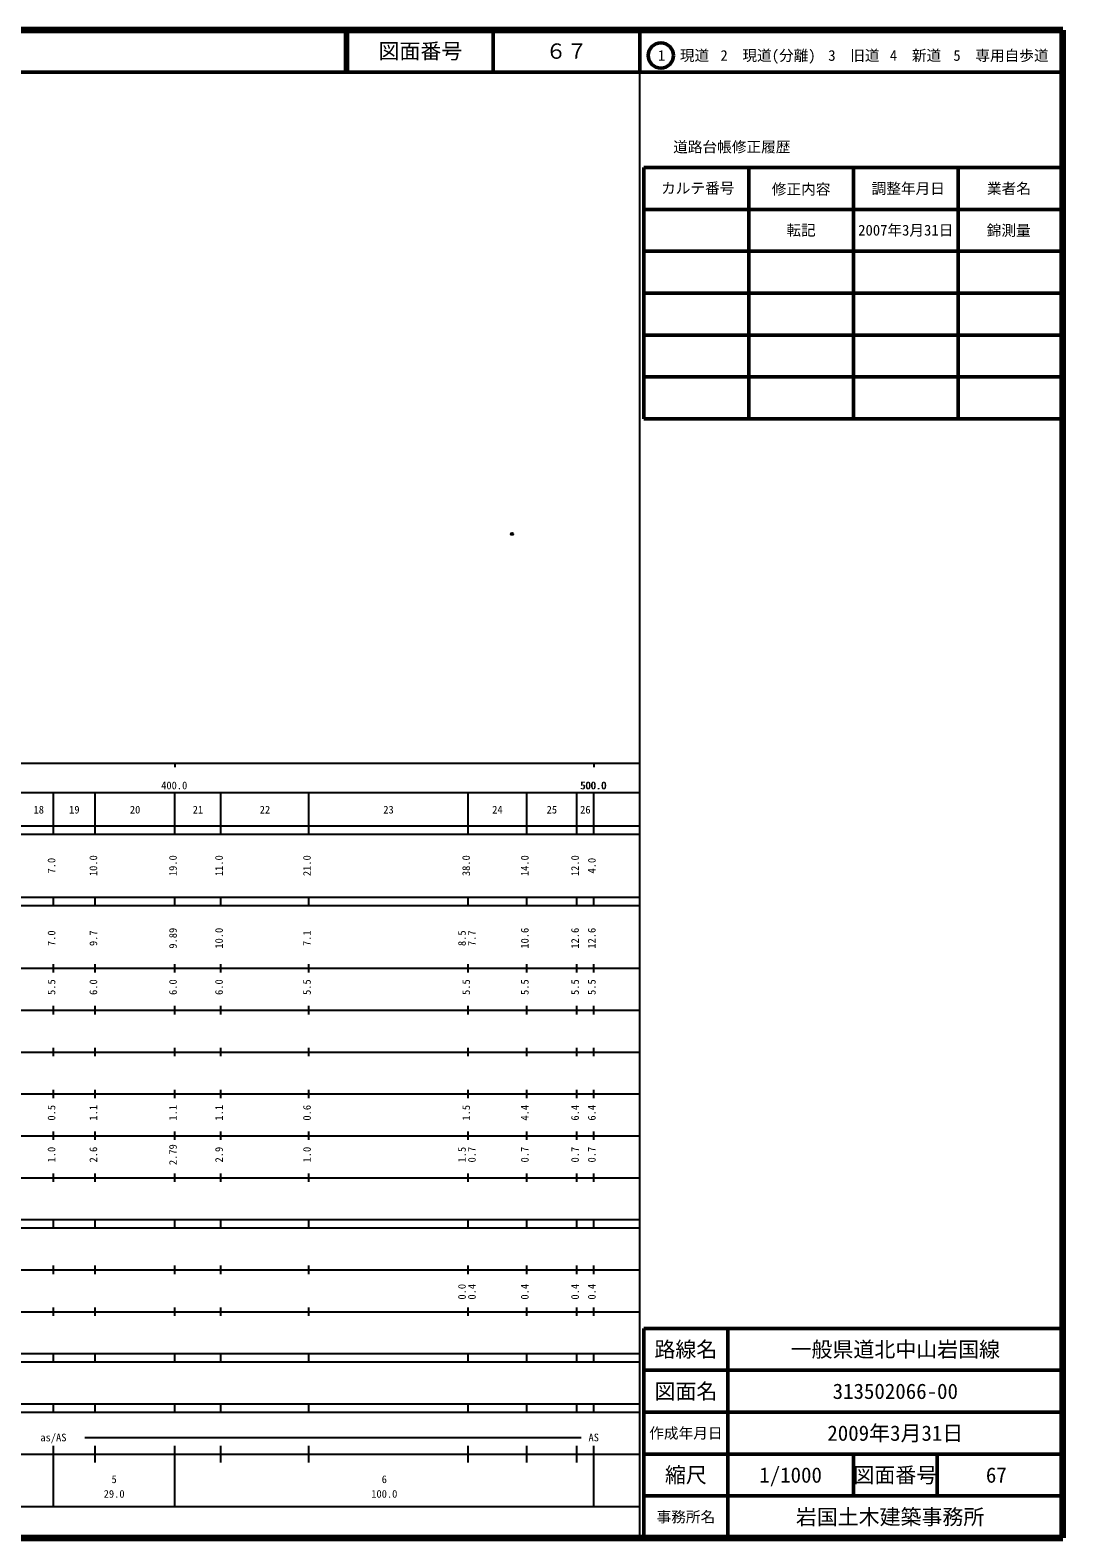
# Model space of a CAD drawing. Units: millimetres on the paper. Extents: x 40 to 680, y 20 to 380.
# Drawn here: x 433.4 to 680, y 20 to 380 of the extents above; entities that cross this region are included whole.
import ezdxf
from ezdxf.enums import TextEntityAlignment as Align

# ---------------------------------------------------------------- set-up
doc = ezdxf.new("R2010")
doc.units = ezdxf.units.MM
doc.header["$PDMODE"] = 32
doc.header["$PDSIZE"] = 0.5
doc.layers.add('M-OTRS', color=6, linetype='Continuous')
doc.layers.add('M-TTL-TXT', color=7, linetype='Continuous')
for name, color, linetype, lineweight in [('M-TTL', 2, 'Continuous', 140), ('M-TTL-BAND', 7, 'Continuous', 25), ('M-TTL-FRAM', 2, 'Continuous', 50), ('M-TTL-LINE', 7, 'Continuous', 50)]:
    doc.layers.add(name, color=color, linetype=linetype, lineweight=lineweight)
doc.styles.add('ＭＳ ゴシック', font='')
doc.styles.get('ＭＳ ゴシック').set_extended_font_data('MS Gothic')

msp = doc.modelspace()

# ---------------------------------------------------------------- linework, layer by layer
at = {"layer": 'M-OTRS'}
msp.add_point((548.498, 259.706), dxfattribs=at)
at = {"layer": 'M-TTL'}
for p, q in [((680, 380), (40, 380)), ((680, 20), (680, 380)), ((40, 20), (680, 20))]:
    msp.add_line(p, q, dxfattribs=at)
at = {"layer": 'M-TTL-BAND'}
for p, q in [((579, 20), (579, 370)), ((40, 205), (579, 205)), ((468, 205), (468, 204)), ((568, 205), (568, 204)), ((68, 198), (579, 198)), ((439, 188), (439, 198)), ((449, 188), (449, 198)), ((468, 188), (468, 198)), ((479, 188), (479, 198)), ((500, 188), (500, 198)), ((538, 188), (538, 198)), ((552, 188), (552, 198)), ((564, 188), (564, 198)), ((568, 188), (568, 198)), ((40, 190), (579, 190)), ((40, 188), (579, 188)), ((40, 173), (579, 173)), ((439, 171), (439, 173)), ((449, 171), (449, 173)), ((468, 171), (468, 173)), ((479, 171), (479, 173)), ((500, 171), (500, 173)), ((538, 171), (538, 173)), ((552, 171), (552, 173)), ((564, 171), (564, 173)), ((568, 171), (568, 173)), ((40, 171), (579, 171)), ((40, 156), (579, 156)), ((439, 155), (439, 157)), ((449, 155), (449, 157)), ((468, 155), (468, 157)), ((479, 155), (479, 157)), ((500, 155), (500, 157)), ((538, 155), (538, 157)), ((552, 155), (552, 157)), ((564, 155), (564, 157)), ((568, 155), (568, 157)), ((46, 146), (579, 146)), ((439, 145), (439, 147)), ((449, 145), (449, 147)), ((468, 145), (468, 147)), ((479, 145), (479, 147)), ((500, 145), (500, 147)), ((538, 145), (538, 147)), ((552, 145), (552, 147)), ((564, 145), (564, 147)), ((568, 145), (568, 147)), ((439, 135), (439, 137)), ((449, 135), (449, 137)), ((468, 135), (468, 137)), ((479, 135), (479, 137)), ((500, 135), (500, 137)), ((538, 135), (538, 137)), ((552, 135), (552, 137)), ((564, 135), (564, 137)), ((568, 135), (568, 137)), ((52, 136), (579, 136)), ((46, 126), (579, 126)), ((439, 125), (439, 127)), ((449, 125), (449, 127)), ((468, 125), (468, 127)), ((479, 125), (479, 127)), ((500, 125), (500, 127)), ((538, 125), (538, 127)), ((552, 125), (552, 127)), ((564, 125), (564, 127)), ((568, 125), (568, 127)), ((52, 116), (579, 116)), ((439, 115), (439, 117)), ((449, 115), (449, 117)), ((468, 115), (468, 117)), ((479, 115), (479, 117)), ((500, 115), (500, 117)), ((538, 115), (538, 117)), ((552, 115), (552, 117)), ((564, 115), (564, 117)), ((568, 115), (568, 117)), ((46, 106), (579, 106)), ((439, 105), (439, 107)), ((449, 105), (449, 107)), ((468, 105), (468, 107)), ((479, 105), (479, 107)), ((500, 105), (500, 107)), ((538, 105), (538, 107)), ((552, 105), (552, 107)), ((564, 105), (564, 107)), ((568, 105), (568, 107)), ((40, 96), (579, 96)), ((40, 94), (579, 94)), ((439, 94), (439, 96)), ((449, 94), (449, 96)), ((468, 94), (468, 96)), ((479, 94), (479, 96)), ((500, 94), (500, 96)), ((538, 94), (538, 96)), ((552, 94), (552, 96)), ((564, 94), (564, 96)), ((568, 94), (568, 96)), ((49, 84), (579, 84)), ((439, 83), (439, 85)), ((449, 83), (449, 85)), ((468, 83), (468, 85)), ((479, 83), (479, 85)), ((500, 83), (500, 85)), ((538, 83), (538, 85)), ((552, 83), (552, 85)), ((564, 83), (564, 85)), ((568, 83), (568, 85)), ((40, 74), (579, 74)), ((439, 73), (439, 75)), ((449, 73), (449, 75)), ((468, 73), (468, 75)), ((479, 73), (479, 75)), ((500, 73), (500, 75)), ((538, 73), (538, 75)), ((552, 73), (552, 75)), ((564, 73), (564, 75)), ((568, 73), (568, 75)), ((40, 64), (579, 64)), ((40, 62), (579, 62)), ((439, 62), (439, 64)), ((449, 62), (449, 64)), ((468, 62), (468, 64)), ((479, 62), (479, 64)), ((500, 62), (500, 64)), ((538, 62), (538, 64)), ((552, 62), (552, 64)), ((564, 62), (564, 64)), ((568, 62), (568, 64)), ((40, 52), (579, 52)), ((439, 50), (439, 52)), ((449, 50), (449, 52)), ((468, 50), (468, 52)), ((479, 50), (479, 52)), ((500, 50), (500, 52)), ((538, 50), (538, 52)), ((552, 50), (552, 52)), ((564, 50), (564, 52)), ((568, 50), (568, 52)), ((40, 50), (579, 50)), ((446.5, 44), (565, 44)), ((40, 40), (579, 40)), ((439, 27.5), (439, 42)), ((449, 38), (449, 42)), ((468, 27.5), (468, 42)), ((479, 38), (479, 42)), ((500, 38), (500, 42)), ((538, 38), (538, 42)), ((552, 38), (552, 42)), ((564, 38), (564, 42)), ((568, 27.5), (568, 42)), ((68, 27.5), (579, 27.5))]:
    msp.add_line(p, q, dxfattribs=at)
at = {"layer": 'M-TTL-FRAM'}
for p, q in [((580, 347.197), (580, 287.197)), ((580, 347.197), (680, 347.197)), ((580, 287.197), (680, 287.197)), ((680, 70), (580, 70)), ((580, 70), (580, 20))]:
    msp.add_line(p, q, dxfattribs=at)
at = {"layer": 'M-TTL-LINE'}
for p, q in [((508.747, 380), (508.747, 370)), ((509.247, 380), (509.247, 370)), ((543.997, 380), (543.997, 370)), ((579, 380), (579, 370)), ((40, 370), (680, 370)), ((605, 347.197), (605, 287.197)), ((630, 347.197), (630, 287.197)), ((655, 347.197), (655, 287.197)), ((580, 337.197), (680, 337.197)), ((580, 327.197), (680, 327.197)), ((580, 317.197), (680, 317.197)), ((580, 307.197), (680, 307.197)), ((580, 297.197), (680, 297.197)), ((600, 70), (600, 20)), ((680, 60), (580, 60)), ((680, 50), (580, 50)), ((680, 40), (580, 40)), ((630, 40), (630, 30)), ((650, 40), (650, 30)), ((680, 30), (580, 30))]:
    msp.add_line(p, q, dxfattribs=at)
msp.add_circle((584.031, 373.958), 3, dxfattribs=at)

# ---------------------------------------------------------------- texts
at = {"layer": 'M-TTL-BAND', "style": 'ＭＳ ゴシック'}
for s, p in [('400.0', (467.844, 198.195)), ('500.0', (567.844, 198.195)), ('500.0', (568, 198.195)), ('18', (435.5, 192.405)), ('19', (444, 192.405)), ('20', (458.5, 192.405)), ('21', (473.5, 192.405)), ('22', (489.5, 192.405)), ('23', (519, 192.405)), ('24', (545, 192.405)), ('25', (558, 192.405)), ('26', (566, 192.405)), ('as/AS', (439, 42.5)), ('AS', (568, 42.5)), ('5', (453.5, 32.523)), ('6', (518, 32.523)), ('29.0', (453.5, 29.033)), ('100.0', (518, 29.033))]:
    msp.add_text(s, height=1.833, dxfattribs=at).set_placement(p, align=Align.BOTTOM_CENTER)
for s, p in [('7.0', (440, 180.5)), ('10.0', (450, 180.5)), ('19.0', (469, 180.5)), ('11.0', (480, 180.5)), ('21.0', (501, 180.5)), ('38.0', (539, 180.5)), ('14.0', (553, 180.5)), ('12.0', (565, 180.5)), ('4.0', (569, 180.5)), ('7.0', (440, 163.174)), ('9.7', (450, 163.174)), ('9.89', (469, 163.174)), ('10.0', (480, 163.174)), ('7.1', (501, 163.174)), ('8.5', (538, 163.174)), ('7.7', (540.37, 163.174)), ('10.6', (553, 163.174)), ('12.6', (565, 163.174)), ('12.6', (569, 163.174)), ('5.5', (440, 151.5)), ('6.0', (450, 151.5)), ('6.0', (469, 151.5)), ('6.0', (480, 151.5)), ('5.5', (501, 151.5)), ('5.5', (539, 151.5)), ('5.5', (553, 151.5)), ('5.5', (565, 151.5)), ('5.5', (569, 151.5)), ('0.5', (440, 121.5)), ('1.1', (450, 121.5)), ('1.1', (469, 121.5)), ('1.1', (480, 121.5)), ('0.6', (501, 121.5)), ('1.5', (539, 121.5)), ('4.4', (553, 121.5)), ('6.4', (565, 121.5)), ('6.4', (569, 121.5)), ('1.0', (440, 111.5)), ('2.6', (450, 111.5)), ('2.79', (469, 111.5)), ('2.9', (480, 111.5)), ('1.0', (501, 111.5)), ('1.5', (538, 111.5)), ('0.7', (540.37, 111.5)), ('0.7', (553, 111.5)), ('0.7', (565, 111.5)), ('0.7', (569, 111.5)), ('0.0', (538, 78.764)), ('0.4', (540.37, 78.764)), ('0.4', (553, 78.764)), ('0.4', (565, 78.764)), ('0.4', (569, 78.764))]:
    msp.add_text(s, height=1.833, rotation=90, dxfattribs=at).set_placement(p, align=Align.BOTTOM_CENTER)
at = {"layer": 'M-TTL-TXT', "style": 'ＭＳ ゴシック'}
for s, height, p in [('図面番号', 3.666, (526.622, 375)), ('６７', 3.666, (561.497, 375)), ('1\u3000現道', 2.566, (589.448, 373.958)), ('2\u3000現道(分離)', 2.566, (609.619, 373.958)), ('3\u3000旧道', 2.566, (630.121, 373.958)), ('4\u3000新道', 2.566, (644.824, 373.958)), ('5\u3000専用自歩道', 2.566, (665.228, 373.958)), ('道路台帳修正履歴', 2.566, (600.968, 352.113)), ('カルテ番号', 2.566, (592.839, 342.277)), ('修正内容', 2.566, (617.509, 342.023)), ('調整年月日', 2.566, (643.089, 342.197)), ('業者名', 2.566, (667.134, 342.197)), ('転記', 2.566, (617.5, 332.245)), ('2007年3月31日', 2.566, (642.5, 332.245)), ('錦測量', 2.566, (667.077, 332.189)), ('路線名', 3.666, (590, 65)), ('路線名', 3.666, (590, 65)), ('一般県道北中山岩国線', 3.666, (640, 65)), ('図面名', 3.666, (590, 55)), ('図面名', 3.666, (590, 55)), ('313502066-00', 3.666, (640, 55)), ('2009年3月31日', 3.666, (640, 45)), ('作成年月日', 2.566, (590, 45)), ('作成年月日', 2.566, (590, 45)), ('縮尺', 3.666, (590, 35)), ('縮尺', 3.666, (590, 35)), ('1/1000', 3.666, (615, 35)), ('図面番号', 3.666, (640, 35)), ('図面番号', 3.666, (640, 35)), ('67', 3.666, (664.125, 35)), ('事務所名', 2.566, (590, 25)), ('事務所名', 2.566, (590, 25)), ('岩国土木建築事務所 ', 3.666, (640, 25))]:
    msp.add_text(s, height=height, dxfattribs=at).set_placement(p, align=Align.MIDDLE_CENTER)

doc.saveas('drawing.dxf')
